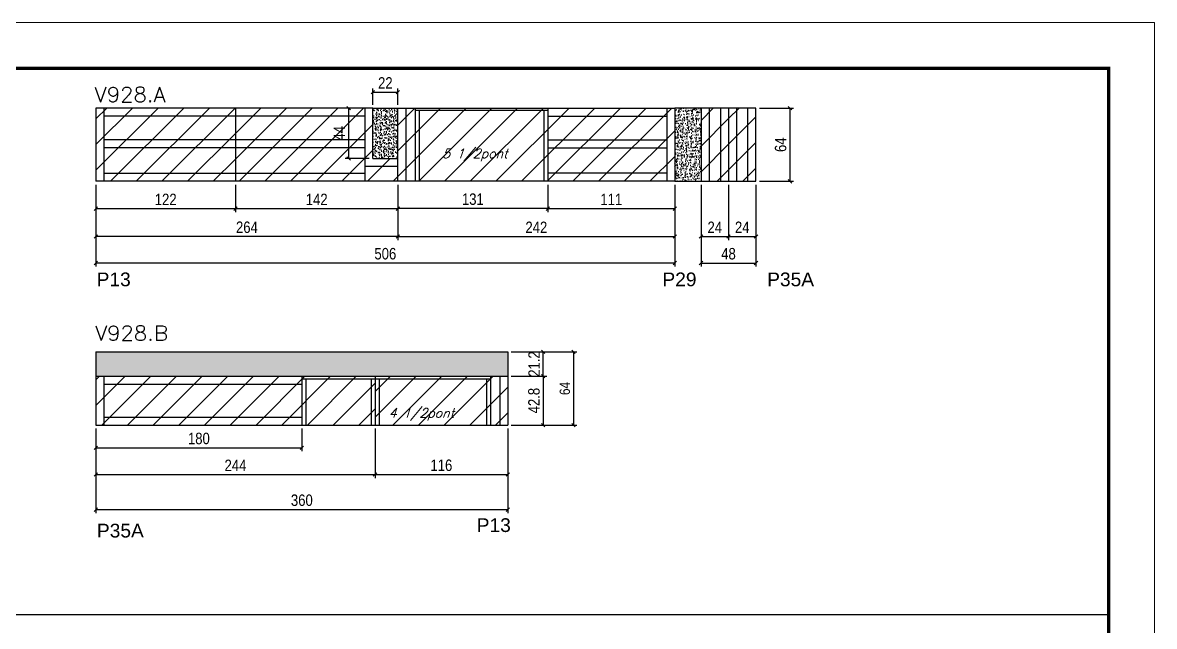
# Model space of a CAD drawing. Extents: x -20960 to -5926, y -2106 to 21915.
# Drawn here: x -6956 to -5967, y 12199 to 12727 of the extents above; entities that cross this region are included whole.
import ezdxf

# ---------------------------------------------------------------- set-up
doc = ezdxf.new("R2010")
doc.units = 0
doc.linetypes.add('DASHED', pattern=[0.75, 0.5, -0.25])
for name, color, linetype in [('5', 5, 'Continuous'), ('COTA', 241, 'Continuous'), ('Painéis', 200, 'Continuous'), ('Reaproveitamento', 251, 'Continuous'), ('SARR_2.2x7', 40, 'Continuous'), ('SARR_3.5x7', 81, 'Continuous'), ('texto', 7, 'Continuous')]:
    doc.layers.add(name, color=color, linetype=linetype)
for name, color, linetype, lineweight in [('Folhas', 255, 'Continuous', 9), ('SARRAFO DE PRESSAO', 251, 'DASHED', 9), ('Texto Seção', 7, 'Continuous', 15)]:
    doc.layers.add(name, color=color, linetype=linetype, lineweight=lineweight)
doc.styles.add('COTA TECNICA', font='techl___.ttf', dxfattribs={"height": 10})
doc.styles.add('COTA TECNICA-50', font='techl___.ttf', dxfattribs={"height": 9})
doc.styles.add('REGUA-120', font='ROMANS.shx', dxfattribs={"height": 15})
doc.styles.add('Romans', font='romans.shx')
doc.styles.get("Standard").update_dxf_attribs({"font": 'arial.ttf'})
doc.dimstyles.new('COTA PAINEL-50', dxfattribs={"dimtxt": 9, "dimasz": 3, "dimexe": 3, "dimexo": 3, "dimgap": 3, "dimtad": 1, "dimdec": 1, "dimzin": 12, "dimdsep": 46, "dimtxsty": 'COTA TECNICA-50', "dimblk1": 'OBLIQUE', "dimblk2": 'OBLIQUE', "dimsah": 1, "dimcen": 0.9, "dimclrd": 4, "dimclre": 4, "dimclrt": 240, "dimadec": 1, "dimazin": 3, "dimtfac": 1, "dimtdec": 1, "dimtmove": 0, "dimatfit": 3, "dimfxl": 1, "dimtolj": 1, "dimtzin": 12, "dimarcsym": 0})
doc.dimstyles.new('PAINEL', dxfattribs={"dimtxt": 10, "dimasz": 3, "dimexe": 3, "dimexo": 3, "dimgap": 3, "dimtad": 1, "dimdec": 1, "dimzin": 12, "dimdsep": 46, "dimtxsty": 'COTA TECNICA', "dimblk1": 'OBLIQUE', "dimblk2": 'OBLIQUE', "dimsah": 1, "dimcen": 0.9, "dimclrd": 4, "dimclre": 4, "dimclrt": 240, "dimadec": 1, "dimazin": 3, "dimtfac": 1, "dimtdec": 1, "dimtmove": 0, "dimatfit": 3, "dimfxl": 1, "dimtolj": 1, "dimtzin": 12, "dimarcsym": 0})
pattern_1 = [(50, (-140357.9357, -18458.3275), (5.46554007, -0.47817257), [0.5715, -6.2865]), (355, (-140357.9357, -18458.3275), (-1.05730264, 5.73170536), [0.4572, -5.02921753]), (100.4514447, (-140357.48, -18458.3673), (4.40823741, 5.25353256), [0.48570026, -5.34270734]), (46.1842, (-140357.936, -18456.8035), (8.13237123, -1.26126984), [0.85725, -9.42975]), (96.6355576, (-140357.258, -18456.9086), (7.122124, 7.42278374), [0.7285507, -8.01406824]), (351.184151, (-140357.936, -18456.8035), (7.122124, 7.42278374), [0.685799, -7.54379196]), (21, (-140357.1737, -18457.1845), (4.54843174, -3.06795595), [0.5715, -6.2865]), (326, (-140357.1737, -18457.1845), (1.85406085, 5.52563898), [0.4572, -5.0292]), (71.451445, (-140356.7947, -18457.44), (6.40249258, 2.45768307), [0.48570026, -5.34269813]), (37.5, (-140357.9357, -18458.3275), (0.092658098, 2.536651166), [0, -4.96824, 0, -5.1054, 0, -5.04825]), (7.5, (-140357.9357, -18458.3275), (2.004589875, 3.005417245), [0, -2.91084, 0, -4.85394, 0, -1.92405]), (327.5, (-140359.635, -18458.3275), (4.067717855, -0.17186232), [0, -1.905, 0, -5.9436, 0, -7.8867]), (317.5, (-140360.397, -18458.3275), (4.44387544, 0.76279473), [0, -2.4765, 0, -3.94716, 0, -5.6007])]
pattern_2 = [(45, (1585, -6.191), (-11.22532, 11.22532), [])]
pattern_3 = [(45, (2346.305, 539.15), (-11.22532, 11.22532), [])]

# ---------------------------------------------------------------- blocks, each defined once
blk = doc.blocks.new('9999999999')
at = {"layer": 'Folhas'}
blk.add_lwpolyline([(98138.98, 34190.21), (99623.98, 34190.21), (99623.98, 35240.21), (98138.98, 35240.21)], close=True, dxfattribs=at)
at = {"layer": 'Folhas', "color": 30, "const_width": 3}
blk.add_lwpolyline([(98213.98, 34230.21), (99583.98, 34230.21), (99583.98, 35200.21), (98213.98, 35200.21)], close=True, dxfattribs=at)
blk = doc.blocks.new('_Oblique')
at = {"color": 0, "linetype": 'ByBlock', "lineweight": -2}
blk.add_line((-0.5, -0.5), (0.5, 0.5), dxfattribs=at)
blk = doc.blocks.new('*D1321')
at = {"layer": 'COTA', "color": 4, "linetype": 'ByBlock', "lineweight": -2, "transparency": 16777216}
for p, q in [((-6892.3, 12585.03), (-6892.3, 12536.72)), ((-6628.3, 12585.03), (-6628.3, 12536.72)), ((-6628.3, 12539.72), (-6892.3, 12539.72))]:
    blk.add_line(p, q, dxfattribs=at)
at = {"layer": 'Defpoints', "color": 0, "linetype": 'ByBlock', "transparency": 16777216}
for p in [(-6892.3, 12588.03), (-6628.3, 12588.03), (-6892.3, 12539.72)]:
    blk.add_point(p, dxfattribs=at)
at = {"layer": 'COTA', "color": 4, "linetype": 'ByBlock', "lineweight": -2, "transparency": 16777216, "xscale": 3, "yscale": 3, "zscale": 3, "rotation": 180}
blk.add_blockref('_Oblique', (-6892.3, 12539.72), dxfattribs=at)
at = {"layer": 'COTA', "color": 4, "linetype": 'ByBlock', "lineweight": -2, "transparency": 16777216, "xscale": 3, "yscale": 3, "zscale": 3}
blk.add_blockref('_Oblique', (-6628.3, 12539.72), dxfattribs=at)
at = {"layer": 'COTA', "color": 240, "linetype": 'ByBlock', "transparency": 16777216, "insert": (-6760.3, 12547.82), "char_height": 10, "attachment_point": 5, "style": 'COTA TECNICA'}
blk.add_mtext('\\A1;264', dxfattribs=at)
blk = doc.blocks.new('*D1322')
at = {"layer": 'COTA', "color": 4, "linetype": 'ByBlock', "lineweight": -2, "transparency": 16777216}
for p, q in [((-6628.3, 12585.03), (-6628.3, 12536.72)), ((-6386.3, 12585.03), (-6386.3, 12536.72)), ((-6628.3, 12539.72), (-6386.3, 12539.72))]:
    blk.add_line(p, q, dxfattribs=at)
at = {"layer": 'Defpoints', "color": 0, "linetype": 'ByBlock', "transparency": 16777216}
for p in [(-6628.3, 12588.03), (-6386.3, 12588.03), (-6386.3, 12539.72)]:
    blk.add_point(p, dxfattribs=at)
at = {"layer": 'COTA', "color": 4, "linetype": 'ByBlock', "lineweight": -2, "transparency": 16777216, "xscale": 3, "yscale": 3, "zscale": 3, "rotation": 180}
blk.add_blockref('_Oblique', (-6628.3, 12539.72), dxfattribs=at)
at = {"layer": 'COTA', "color": 4, "linetype": 'ByBlock', "lineweight": -2, "transparency": 16777216, "xscale": 3, "yscale": 3, "zscale": 3}
blk.add_blockref('_Oblique', (-6386.3, 12539.72), dxfattribs=at)
at = {"layer": 'COTA', "color": 240, "linetype": 'ByBlock', "transparency": 16777216, "insert": (-6507.3, 12547.79), "char_height": 10, "attachment_point": 5, "style": 'COTA TECNICA'}
blk.add_mtext('\\A1;242', dxfattribs=at)
blk = doc.blocks.new('*D1323')
at = {"layer": 'COTA', "color": 4, "linetype": 'ByBlock', "lineweight": -2, "transparency": 16777216}
for p, q in [((-6892.3, 12585.03), (-6892.3, 12561.15)), ((-6770.3, 12585.03), (-6770.3, 12561.15)), ((-6892.3, 12564.15), (-6770.3, 12564.15))]:
    blk.add_line(p, q, dxfattribs=at)
at = {"layer": 'Defpoints', "color": 0, "linetype": 'ByBlock', "transparency": 16777216}
for p in [(-6892.3, 12588.03), (-6770.3, 12588.03), (-6770.3, 12564.15)]:
    blk.add_point(p, dxfattribs=at)
at = {"layer": 'COTA', "color": 4, "linetype": 'ByBlock', "lineweight": -2, "transparency": 16777216, "xscale": 3, "yscale": 3, "zscale": 3, "rotation": 180}
blk.add_blockref('_Oblique', (-6892.3, 12564.15), dxfattribs=at)
at = {"layer": 'COTA', "color": 4, "linetype": 'ByBlock', "lineweight": -2, "transparency": 16777216, "xscale": 3, "yscale": 3, "zscale": 3}
blk.add_blockref('_Oblique', (-6770.3, 12564.15), dxfattribs=at)
at = {"layer": 'COTA', "color": 240, "linetype": 'ByBlock', "transparency": 16777216, "insert": (-6831.3, 12572.21), "char_height": 10, "attachment_point": 5, "style": 'COTA TECNICA'}
blk.add_mtext('\\A1;122', dxfattribs=at)
blk = doc.blocks.new('*D1324')
at = {"layer": 'COTA', "color": 4, "linetype": 'ByBlock', "lineweight": -2, "transparency": 16777216}
for p, q in [((-6770.3, 12585.03), (-6770.3, 12561.15)), ((-6628.3, 12585.03), (-6628.3, 12561.15)), ((-6770.3, 12564.15), (-6628.3, 12564.15))]:
    blk.add_line(p, q, dxfattribs=at)
at = {"layer": 'Defpoints', "color": 0, "linetype": 'ByBlock', "transparency": 16777216}
for p in [(-6770.3, 12588.03), (-6628.3, 12588.03), (-6628.3, 12564.15)]:
    blk.add_point(p, dxfattribs=at)
at = {"layer": 'COTA', "color": 4, "linetype": 'ByBlock', "lineweight": -2, "transparency": 16777216, "xscale": 3, "yscale": 3, "zscale": 3, "rotation": 180}
blk.add_blockref('_Oblique', (-6770.3, 12564.15), dxfattribs=at)
at = {"layer": 'COTA', "color": 4, "linetype": 'ByBlock', "lineweight": -2, "transparency": 16777216, "xscale": 3, "yscale": 3, "zscale": 3}
blk.add_blockref('_Oblique', (-6628.3, 12564.15), dxfattribs=at)
at = {"layer": 'COTA', "color": 240, "linetype": 'ByBlock', "transparency": 16777216, "insert": (-6699.3, 12572.23), "char_height": 10, "attachment_point": 5, "style": 'COTA TECNICA'}
blk.add_mtext('\\A1;142', dxfattribs=at)
blk = doc.blocks.new('*D1325')
at = {"layer": 'COTA', "color": 4, "linetype": 'ByBlock', "lineweight": -2, "transparency": 16777216}
for p, q in [((-6497.3, 12585.03), (-6497.3, 12561.15)), ((-6386.3, 12585.03), (-6386.3, 12561.15)), ((-6497.3, 12564.15), (-6386.3, 12564.15))]:
    blk.add_line(p, q, dxfattribs=at)
at = {"layer": 'Defpoints', "color": 0, "linetype": 'ByBlock', "transparency": 16777216}
for p in [(-6497.3, 12588.03), (-6386.3, 12588.03), (-6386.3, 12564.15)]:
    blk.add_point(p, dxfattribs=at)
at = {"layer": 'COTA', "color": 4, "linetype": 'ByBlock', "lineweight": -2, "transparency": 16777216, "xscale": 3, "yscale": 3, "zscale": 3, "rotation": 180}
blk.add_blockref('_Oblique', (-6497.3, 12564.15), dxfattribs=at)
at = {"layer": 'COTA', "color": 4, "linetype": 'ByBlock', "lineweight": -2, "transparency": 16777216, "xscale": 3, "yscale": 3, "zscale": 3}
blk.add_blockref('_Oblique', (-6386.3, 12564.15), dxfattribs=at)
at = {"layer": 'COTA', "color": 240, "linetype": 'ByBlock', "transparency": 16777216, "insert": (-6441.8, 12572.21), "char_height": 10, "attachment_point": 5, "style": 'COTA TECNICA'}
blk.add_mtext('\\A1;111', dxfattribs=at)
blk = doc.blocks.new('*D1326')
at = {"layer": 'COTA', "color": 4, "linetype": 'ByBlock', "lineweight": -2, "transparency": 16777216}
for p, q in [((-6628.3, 12585.03), (-6628.3, 12561.15)), ((-6497.3, 12585.03), (-6497.3, 12561.15)), ((-6497.3, 12564.15), (-6628.3, 12564.15))]:
    blk.add_line(p, q, dxfattribs=at)
at = {"layer": 'Defpoints', "color": 0, "linetype": 'ByBlock', "transparency": 16777216}
for p in [(-6628.3, 12588.03), (-6497.3, 12588.03), (-6628.3, 12564.15)]:
    blk.add_point(p, dxfattribs=at)
at = {"layer": 'COTA', "color": 4, "linetype": 'ByBlock', "lineweight": -2, "transparency": 16777216, "xscale": 3, "yscale": 3, "zscale": 3, "rotation": 180}
blk.add_blockref('_Oblique', (-6628.3, 12564.15), dxfattribs=at)
at = {"layer": 'COTA', "color": 4, "linetype": 'ByBlock', "lineweight": -2, "transparency": 16777216, "xscale": 3, "yscale": 3, "zscale": 3}
blk.add_blockref('_Oblique', (-6497.3, 12564.15), dxfattribs=at)
at = {"layer": 'COTA', "color": 240, "linetype": 'ByBlock', "transparency": 16777216, "insert": (-6562.8, 12572.37), "char_height": 10, "attachment_point": 5, "style": 'COTA TECNICA'}
blk.add_mtext('\\A1;131', dxfattribs=at)
blk = doc.blocks.new('*D1327')
at = {"layer": 'COTA', "color": 4, "linetype": 'ByBlock', "lineweight": -2, "transparency": 16777216}
for p, q in [((-6650.3, 12655.03), (-6650.3, 12669.07)), ((-6650.3, 12666.07), (-6628.3, 12666.07)), ((-6628.3, 12655.03), (-6628.3, 12669.07))]:
    blk.add_line(p, q, dxfattribs=at)
at = {"layer": 'Defpoints', "color": 0, "linetype": 'ByBlock', "transparency": 16777216}
for p in [(-6628.3, 12666.07), (-6650.3, 12652.03), (-6628.3, 12652.03)]:
    blk.add_point(p, dxfattribs=at)
at = {"layer": 'COTA', "color": 4, "linetype": 'ByBlock', "lineweight": -2, "transparency": 16777216, "xscale": 3, "yscale": 3, "zscale": 3, "rotation": 180}
blk.add_blockref('_Oblique', (-6650.3, 12666.07), dxfattribs=at)
at = {"layer": 'COTA', "color": 4, "linetype": 'ByBlock', "lineweight": -2, "transparency": 16777216, "xscale": 3, "yscale": 3, "zscale": 3}
blk.add_blockref('_Oblique', (-6628.3, 12666.07), dxfattribs=at)
at = {"layer": 'COTA', "color": 240, "linetype": 'ByBlock', "transparency": 16777216, "insert": (-6639.3, 12674.07), "char_height": 10, "attachment_point": 5, "style": 'COTA TECNICA'}
blk.add_mtext('\\A1;22', dxfattribs=at)
blk = doc.blocks.new('*D1328')
at = {"layer": 'COTA', "color": 4, "linetype": 'ByBlock', "lineweight": -2, "transparency": 16777216}
for p, q in [((-6653.3, 12652.03), (-6674.34, 12652.03)), ((-6671.34, 12608.03), (-6671.34, 12652.03)), ((-6653.3, 12608.03), (-6674.34, 12608.03))]:
    blk.add_line(p, q, dxfattribs=at)
at = {"layer": 'Defpoints', "color": 0, "linetype": 'ByBlock', "transparency": 16777216}
for p in [(-6671.34, 12652.03), (-6650.3, 12652.03), (-6650.3, 12608.03)]:
    blk.add_point(p, dxfattribs=at)
at = {"layer": 'COTA', "color": 4, "linetype": 'ByBlock', "lineweight": -2, "transparency": 16777216, "xscale": 3, "yscale": 3, "zscale": 3}
for p, rotation in [((-6671.34, 12652.03), 90), ((-6671.34, 12608.03), 270)]:
    blk.add_blockref('_Oblique', p, dxfattribs=dict(at, rotation=rotation))
at = {"layer": 'COTA', "color": 240, "linetype": 'ByBlock', "transparency": 16777216, "insert": (-6679.42, 12630.03), "char_height": 10, "attachment_point": 5, "rotation": 90, "style": 'COTA TECNICA'}
blk.add_mtext('\\A1;44', dxfattribs=at)
blk = doc.blocks.new('*D1299')
at = {"layer": 'COTA', "color": 4, "lineweight": -2, "ltscale": 25, "transparency": 16777216}
for p, q in [((-6892.3, 12585.03), (-6892.3, 12513.58)), ((-6386.3, 12585.03), (-6386.3, 12513.58)), ((-6386.3, 12516.58), (-6892.3, 12516.58))]:
    blk.add_line(p, q, dxfattribs=at)
at = {"layer": 'Defpoints', "color": 0, "ltscale": 25, "transparency": 16777216}
for p in [(-6892.3, 12588.03), (-6386.3, 12588.03), (-6892.3, 12516.58)]:
    blk.add_point(p, dxfattribs=at)
at = {"layer": 'COTA', "color": 4, "lineweight": -2, "ltscale": 25, "transparency": 16777216, "xscale": 3, "yscale": 3, "zscale": 3, "rotation": 180}
blk.add_blockref('_Oblique', (-6892.3, 12516.58), dxfattribs=at)
at = {"layer": 'COTA', "color": 4, "lineweight": -2, "ltscale": 25, "transparency": 16777216, "xscale": 3, "yscale": 3, "zscale": 3}
blk.add_blockref('_Oblique', (-6386.3, 12516.58), dxfattribs=at)
at = {"layer": 'COTA', "color": 240, "ltscale": 25, "transparency": 16777216, "insert": (-6639.3, 12524.69), "char_height": 10, "attachment_point": 5, "style": 'COTA TECNICA'}
blk.add_mtext('\\A1;506', dxfattribs=at)
blk = doc.blocks.new('*D1335')
at = {"layer": 'COTA', "color": 4, "linetype": 'ByBlock', "lineweight": -2, "transparency": 16777216}
for p, q in [((-6363.3, 12585.03), (-6363.3, 12513.58)), ((-6315.3, 12585.03), (-6315.3, 12513.58)), ((-6363.3, 12516.58), (-6315.3, 12516.58))]:
    blk.add_line(p, q, dxfattribs=at)
at = {"layer": 'Defpoints', "color": 0, "linetype": 'ByBlock', "transparency": 16777216}
for p in [(-6363.3, 12588.03), (-6315.3, 12588.03), (-6315.3, 12516.58)]:
    blk.add_point(p, dxfattribs=at)
at = {"layer": 'COTA', "color": 4, "linetype": 'ByBlock', "lineweight": -2, "transparency": 16777216, "xscale": 3, "yscale": 3, "zscale": 3, "rotation": 180}
blk.add_blockref('_Oblique', (-6363.3, 12516.58), dxfattribs=at)
at = {"layer": 'COTA', "color": 4, "linetype": 'ByBlock', "lineweight": -2, "transparency": 16777216, "xscale": 3, "yscale": 3, "zscale": 3}
blk.add_blockref('_Oblique', (-6315.3, 12516.58), dxfattribs=at)
at = {"layer": 'COTA', "color": 240, "linetype": 'ByBlock', "transparency": 16777216, "insert": (-6339.3, 12524.67), "char_height": 10, "attachment_point": 5, "style": 'COTA TECNICA'}
blk.add_mtext('\\A1;48', dxfattribs=at)
blk = doc.blocks.new('*D1566')
at = {"layer": 'COTA', "color": 4, "lineweight": -2, "ltscale": 25, "transparency": 16777216}
for p, q in [((-6312.3, 12652.03), (-6282.57, 12652.03)), ((-6285.57, 12652.03), (-6285.57, 12588.03)), ((-6312.3, 12588.03), (-6282.57, 12588.03))]:
    blk.add_line(p, q, dxfattribs=at)
at = {"layer": 'Defpoints', "color": 0, "ltscale": 25, "transparency": 16777216}
for p in [(-6315.3, 12652.03), (-6315.3, 12588.03), (-6285.57, 12588.03)]:
    blk.add_point(p, dxfattribs=at)
at = {"layer": 'COTA', "color": 4, "lineweight": -2, "ltscale": 25, "transparency": 16777216, "xscale": 3, "yscale": 3, "zscale": 3}
for p, rotation in [((-6285.57, 12652.03), 90), ((-6285.57, 12588.03), 270)]:
    blk.add_blockref('_Oblique', p, dxfattribs=dict(at, rotation=rotation))
at = {"layer": 'COTA', "color": 240, "ltscale": 25, "transparency": 16777216, "insert": (-6293.68, 12620.03), "char_height": 10, "attachment_point": 5, "rotation": 90, "style": 'COTA TECNICA'}
blk.add_mtext('\\A1;64', dxfattribs=at)
blk = doc.blocks.new('*D1567')
at = {"layer": 'COTA', "color": 4, "lineweight": -2, "ltscale": 25, "transparency": 16777216}
for p, q in [((-6363.3, 12585.03), (-6363.3, 12536.72)), ((-6339.3, 12585.03), (-6339.3, 12536.72)), ((-6363.3, 12539.72), (-6339.3, 12539.72))]:
    blk.add_line(p, q, dxfattribs=at)
at = {"layer": 'Defpoints', "color": 0, "ltscale": 25, "transparency": 16777216}
for p in [(-6363.3, 12588.03), (-6339.3, 12588.03), (-6339.3, 12539.72)]:
    blk.add_point(p, dxfattribs=at)
at = {"layer": 'COTA', "color": 4, "lineweight": -2, "ltscale": 25, "transparency": 16777216, "xscale": 3, "yscale": 3, "zscale": 3, "rotation": 180}
blk.add_blockref('_Oblique', (-6363.3, 12539.72), dxfattribs=at)
at = {"layer": 'COTA', "color": 4, "lineweight": -2, "ltscale": 25, "transparency": 16777216, "xscale": 3, "yscale": 3, "zscale": 3}
blk.add_blockref('_Oblique', (-6339.3, 12539.72), dxfattribs=at)
at = {"layer": 'COTA', "color": 240, "ltscale": 25, "transparency": 16777216, "insert": (-6351.3, 12547.79), "char_height": 10, "attachment_point": 5, "style": 'COTA TECNICA'}
blk.add_mtext('\\A1;24', dxfattribs=at)
blk = doc.blocks.new('*D1568')
at = {"layer": 'COTA', "color": 4, "lineweight": -2, "ltscale": 25, "transparency": 16777216}
for p, q in [((-6339.3, 12585.03), (-6339.3, 12536.72)), ((-6315.3, 12585.03), (-6315.3, 12536.72)), ((-6339.3, 12539.72), (-6315.3, 12539.72))]:
    blk.add_line(p, q, dxfattribs=at)
at = {"layer": 'Defpoints', "color": 0, "ltscale": 25, "transparency": 16777216}
for p in [(-6339.3, 12588.03), (-6315.3, 12588.03), (-6315.3, 12539.72)]:
    blk.add_point(p, dxfattribs=at)
at = {"layer": 'COTA', "color": 4, "lineweight": -2, "ltscale": 25, "transparency": 16777216, "xscale": 3, "yscale": 3, "zscale": 3, "rotation": 180}
blk.add_blockref('_Oblique', (-6339.3, 12539.72), dxfattribs=at)
at = {"layer": 'COTA', "color": 4, "lineweight": -2, "ltscale": 25, "transparency": 16777216, "xscale": 3, "yscale": 3, "zscale": 3}
blk.add_blockref('_Oblique', (-6315.3, 12539.72), dxfattribs=at)
at = {"layer": 'COTA', "color": 240, "ltscale": 25, "transparency": 16777216, "insert": (-6327.3, 12547.79), "char_height": 10, "attachment_point": 5, "style": 'COTA TECNICA'}
blk.add_mtext('\\A1;24', dxfattribs=at)
blk = doc.blocks.new('*D1569')
at = {"layer": 'COTA', "color": 4, "lineweight": -2, "transparency": 16777216}
for p, q in [((-6892.3, 12371.88), (-6892.3, 12297.93)), ((-6532.3, 12371.88), (-6532.3, 12297.93)), ((-6532.3, 12300.93), (-6892.3, 12300.93))]:
    blk.add_line(p, q, dxfattribs=at)
at = {"layer": 'Defpoints', "color": 0, "transparency": 16777216}
for p in [(-6892.3, 12374.88), (-6532.3, 12374.88), (-6892.3, 12300.93)]:
    blk.add_point(p, dxfattribs=at)
at = {"layer": 'COTA', "color": 4, "lineweight": -2, "transparency": 16777216, "xscale": 3, "yscale": 3, "zscale": 3, "rotation": 180}
blk.add_blockref('_Oblique', (-6892.3, 12300.93), dxfattribs=at)
at = {"layer": 'COTA', "color": 4, "lineweight": -2, "transparency": 16777216, "xscale": 3, "yscale": 3, "zscale": 3}
blk.add_blockref('_Oblique', (-6532.3, 12300.93), dxfattribs=at)
at = {"layer": 'COTA', "color": 240, "transparency": 16777216, "insert": (-6712.3, 12309.15), "char_height": 10, "attachment_point": 5, "style": 'COTA TECNICA'}
blk.add_mtext('\\A1;360', dxfattribs=at)
blk = doc.blocks.new('*D1570')
at = {"layer": 'COTA', "color": 4, "lineweight": -2, "transparency": 16777216}
for p, q in [((-6892.3, 12371.88), (-6892.3, 12328.59)), ((-6648.3, 12371.88), (-6648.3, 12328.59)), ((-6892.3, 12331.59), (-6648.3, 12331.59))]:
    blk.add_line(p, q, dxfattribs=at)
at = {"layer": 'Defpoints', "color": 0, "transparency": 16777216}
for p in [(-6892.3, 12374.88), (-6648.3, 12374.88), (-6648.3, 12331.59)]:
    blk.add_point(p, dxfattribs=at)
at = {"layer": 'COTA', "color": 4, "lineweight": -2, "transparency": 16777216, "xscale": 3, "yscale": 3, "zscale": 3, "rotation": 180}
blk.add_blockref('_Oblique', (-6892.3, 12331.59), dxfattribs=at)
at = {"layer": 'COTA', "color": 4, "lineweight": -2, "transparency": 16777216, "xscale": 3, "yscale": 3, "zscale": 3}
blk.add_blockref('_Oblique', (-6648.3, 12331.59), dxfattribs=at)
at = {"layer": 'COTA', "color": 240, "transparency": 16777216, "insert": (-6770.3, 12339.67), "char_height": 10, "attachment_point": 5, "style": 'COTA TECNICA'}
blk.add_mtext('\\A1;244', dxfattribs=at)
blk = doc.blocks.new('*D1571')
at = {"layer": 'COTA', "color": 4, "lineweight": -2, "transparency": 16777216}
for p, q in [((-6648.3, 12371.88), (-6648.3, 12328.59)), ((-6532.3, 12371.88), (-6532.3, 12328.59)), ((-6648.3, 12331.59), (-6532.3, 12331.59))]:
    blk.add_line(p, q, dxfattribs=at)
at = {"layer": 'Defpoints', "color": 0, "transparency": 16777216}
for p in [(-6648.3, 12374.88), (-6532.3, 12374.88), (-6532.3, 12331.59)]:
    blk.add_point(p, dxfattribs=at)
at = {"layer": 'COTA', "color": 4, "lineweight": -2, "transparency": 16777216, "xscale": 3, "yscale": 3, "zscale": 3, "rotation": 180}
blk.add_blockref('_Oblique', (-6648.3, 12331.59), dxfattribs=at)
at = {"layer": 'COTA', "color": 4, "lineweight": -2, "transparency": 16777216, "xscale": 3, "yscale": 3, "zscale": 3}
blk.add_blockref('_Oblique', (-6532.3, 12331.59), dxfattribs=at)
at = {"layer": 'COTA', "color": 240, "transparency": 16777216, "insert": (-6590.3, 12339.7), "char_height": 10, "attachment_point": 5, "style": 'COTA TECNICA'}
blk.add_mtext('\\A1;116', dxfattribs=at)
blk = doc.blocks.new('*D1572')
at = {"layer": 'COTA', "color": 4, "lineweight": -2, "transparency": 16777216}
for p, q in [((-6529.3, 12417.68), (-6498.22, 12417.68)), ((-6501.22, 12417.68), (-6501.22, 12374.88)), ((-6529.3, 12374.88), (-6498.22, 12374.88))]:
    blk.add_line(p, q, dxfattribs=at)
at = {"layer": 'Defpoints', "color": 0, "transparency": 16777216}
for p in [(-6532.3, 12417.68), (-6532.3, 12374.88), (-6501.22, 12374.88)]:
    blk.add_point(p, dxfattribs=at)
at = {"layer": 'COTA', "color": 4, "lineweight": -2, "transparency": 16777216, "xscale": 3, "yscale": 3, "zscale": 3}
for p, rotation in [((-6501.22, 12417.68), 90), ((-6501.22, 12374.88), 270)]:
    blk.add_blockref('_Oblique', p, dxfattribs=dict(at, rotation=rotation))
at = {"layer": 'COTA', "color": 240, "transparency": 16777216, "insert": (-6509.32, 12396.28), "char_height": 10, "attachment_point": 5, "rotation": 90, "style": 'COTA TECNICA'}
blk.add_mtext('\\A1;42.8', dxfattribs=at)
blk = doc.blocks.new('*D1573')
at = {"layer": 'COTA', "color": 4, "lineweight": -2, "transparency": 16777216}
for p, q in [((-6529.3, 12438.88), (-6498.22, 12438.88)), ((-6501.22, 12417.68), (-6501.22, 12438.88)), ((-6529.3, 12417.68), (-6498.22, 12417.68))]:
    blk.add_line(p, q, dxfattribs=at)
at = {"layer": 'Defpoints', "color": 0, "transparency": 16777216}
for p in [(-6532.3, 12438.88), (-6501.22, 12438.88), (-6532.3, 12417.68)]:
    blk.add_point(p, dxfattribs=at)
at = {"layer": 'COTA', "color": 4, "lineweight": -2, "transparency": 16777216, "xscale": 3, "yscale": 3, "zscale": 3}
for p, rotation in [((-6501.22, 12438.88), 90), ((-6501.22, 12417.68), 270)]:
    blk.add_blockref('_Oblique', p, dxfattribs=dict(at, rotation=rotation))
at = {"layer": 'COTA', "color": 240, "transparency": 16777216, "insert": (-6509.28, 12428.28), "char_height": 10, "attachment_point": 5, "rotation": 90, "style": 'COTA TECNICA'}
blk.add_mtext('\\A1;21.2', dxfattribs=at)
blk = doc.blocks.new('*D1574')
at = {"layer": 'COTA', "color": 4, "lineweight": -2, "transparency": 16777216}
for p, q in [((-6892.3, 12371.88), (-6892.3, 12351.99)), ((-6712.3, 12371.88), (-6712.3, 12351.99)), ((-6892.3, 12354.99), (-6712.3, 12354.99))]:
    blk.add_line(p, q, dxfattribs=at)
at = {"layer": 'Defpoints', "color": 0, "transparency": 16777216}
for p in [(-6892.3, 12374.88), (-6712.3, 12374.88), (-6712.3, 12354.99)]:
    blk.add_point(p, dxfattribs=at)
at = {"layer": 'COTA', "color": 4, "lineweight": -2, "transparency": 16777216, "xscale": 3, "yscale": 3, "zscale": 3, "rotation": 180}
blk.add_blockref('_Oblique', (-6892.3, 12354.99), dxfattribs=at)
at = {"layer": 'COTA', "color": 4, "lineweight": -2, "transparency": 16777216, "xscale": 3, "yscale": 3, "zscale": 3}
blk.add_blockref('_Oblique', (-6712.3, 12354.99), dxfattribs=at)
at = {"layer": 'COTA', "color": 240, "transparency": 16777216, "insert": (-6802.3, 12363.12), "char_height": 10, "attachment_point": 5, "style": 'COTA TECNICA'}
blk.add_mtext('\\A1;180', dxfattribs=at)
blk = doc.blocks.new('*D1491')
at = {"layer": 'COTA', "color": 4, "lineweight": -2, "transparency": 16777216}
for p, q in [((-6529.3, 12438.88), (-6471.77, 12438.88)), ((-6474.77, 12438.88), (-6474.77, 12374.88)), ((-6529.3, 12374.88), (-6471.77, 12374.88))]:
    blk.add_line(p, q, dxfattribs=at)
at = {"layer": 'Defpoints', "color": 0, "transparency": 16777216}
for p in [(-6532.3, 12438.88), (-6532.3, 12374.88), (-6474.77, 12374.88)]:
    blk.add_point(p, dxfattribs=at)
at = {"layer": 'COTA', "color": 4, "lineweight": -2, "transparency": 16777216, "xscale": 3, "yscale": 3, "zscale": 3}
for p, rotation in [((-6474.77, 12438.88), 90), ((-6474.77, 12374.88), 270)]:
    blk.add_blockref('_Oblique', p, dxfattribs=dict(at, rotation=rotation))
at = {"layer": 'COTA', "color": 240, "transparency": 16777216, "insert": (-6482.36, 12406.88), "char_height": 9, "attachment_point": 5, "rotation": 90, "style": 'COTA TECNICA-50'}
blk.add_mtext('\\A1;64', dxfattribs=at)

msp = doc.modelspace()

# ---------------------------------------------------------------- hatches: boundary and pattern name
at = {"layer": 'COTA', "linetype": 'ByBlock'}
h = msp.add_hatch(dxfattribs=at)
h.set_pattern_fill('AR-CONC', color=256, scale=0.03)
h.set_pattern_definition(pattern_1)
h.paths.add_polyline_path([(-6650.3, 12608.03), (-6628.3, 12608.03), (-6628.3, 12652.03), (-6650.3, 12652.03)])
h = msp.add_hatch(dxfattribs=at)
h.set_pattern_fill('AR-CONC', color=256, scale=0.03)
h.set_pattern_definition(pattern_1)
h.paths.add_polyline_path([(-6386.3, 12588.03), (-6363.3, 12588.03), (-6363.3, 12652.03), (-6386.3, 12652.03)])
h = msp.add_hatch(dxfattribs=at)
h.set_pattern_fill('AR-CONC', color=256, scale=0.03)
h.set_pattern_definition([(50, (-144735.2804, -15808.3774), (5.46554007, -0.47817257), [0.5715, -6.2865]), (355, (-144735.2804, -15808.3774), (-1.05730264, 5.73170536), [0.4572, -5.02921753]), (100.4514447, (-144734.825, -15808.417), (4.40823741, 5.25353256), [0.48570026, -5.34270734]), (46.1842, (-144735.2804, -15806.8534), (8.13237123, -1.26126984), [0.85725, -9.42975]), (96.6355576, (-144734.603, -15806.9585), (7.122124, 7.42278374), [0.7285507, -8.01406824]), (351.184151, (-144735.28, -15806.853), (7.122124, 7.42278374), [0.685799, -7.54379196]), (21, (-144734.5184, -15807.2344), (4.54843174, -3.06795595), [0.5715, -6.2865]), (326, (-144734.5184, -15807.2344), (1.85406085, 5.52563898), [0.4572, -5.0292]), (71.451445, (-144734.1393, -15807.49), (6.40249258, 2.45768307), [0.48570026, -5.34269813]), (37.5, (-144735.2804, -15808.3774), (0.092658098, 2.536651166), [0, -4.96824, 0, -5.1054, 0, -5.04825]), (7.5, (-144735.2804, -15808.3774), (2.004589875, 3.005417245), [0, -2.91084, 0, -4.85394, 0, -1.92405]), (327.5, (-144736.9796, -15808.3774), (4.067717855, -0.17186232), [0, -1.905, 0, -5.9436, 0, -7.8867]), (317.5, (-144737.7416, -15808.3774), (4.44387544, 0.76279473), [0, -2.4765, 0, -3.94716, 0, -5.6007])])
h.paths.add_polyline_path([(-6532.3, 12417.68), (-6532.3, 12438.88), (-6892.3, 12438.88), (-6892.3, 12417.68)])
at = {"layer": 'Reaproveitamento', "transparency": 33554684}
h = msp.add_hatch(dxfattribs=at)
h.set_pattern_fill('ANSI31', color=256, scale=5)
h.set_pattern_definition(pattern_2)
h.paths.add_polyline_path([(-6770.3, 12652.03), (-6892.3, 12652.03), (-6892.3, 12588.03), (-6770.3, 12588.03)])
h = msp.add_hatch(dxfattribs=at)
h.set_pattern_fill('ANSI31', color=256, scale=5)
h.set_pattern_definition(pattern_2)
h.paths.add_polyline_path([(-6628.3, 12588.03), (-6628.3, 12608.03), (-6650.3, 12608.03), (-6650.3, 12652.03), (-6770.3, 12652.03), (-6770.3, 12588.03)])
h = msp.add_hatch(dxfattribs=at)
h.set_pattern_fill('ANSI31', color=256, scale=5)
h.set_pattern_definition(pattern_2)
h.paths.add_polyline_path([(-6386.3, 12588.03), (-6386.3, 12652.03), (-6628.3, 12652.03), (-6628.3, 12588.03)])
at = {"layer": 'Reaproveitamento', "ltscale": 25}
h = msp.add_hatch(dxfattribs=at)
h.set_pattern_fill('ANSI31', color=256, scale=5)
h.set_pattern_definition(pattern_3)
h.paths.add_polyline_path([(-6339.3, 12652.03), (-6363.3, 12652.03), (-6363.3, 12588.03), (-6339.3, 12588.03)])
h = msp.add_hatch(dxfattribs=at)
h.set_pattern_fill('ANSI31', color=256, scale=5)
h.set_pattern_definition(pattern_3)
h.paths.add_polyline_path([(-6315.3, 12652.03), (-6339.3, 12652.03), (-6339.3, 12588.03), (-6315.3, 12588.03)])
h = msp.add_hatch(dxfattribs=at)
h.set_pattern_fill('ANSI31', color=256, scale=5)
h.set_pattern_definition([(45, (-131708.582, -19411.187), (-11.2253202, 11.2253202), [])])
h.paths.add_polyline_path([(-6892.3, 12417.68), (-6892.3, 12374.88), (-6648.3, 12374.88), (-6648.3, 12417.68)])
h = msp.add_hatch(dxfattribs=at)
h.set_pattern_fill('ANSI31', color=256, scale=5)
h.set_pattern_definition([(45, (-147785.845, -13583.977), (-11.2253202, 11.2253202), [])])
h.paths.add_polyline_path([(-6532.3, 12417.68), (-6648.3, 12417.68), (-6648.3, 12374.88), (-6532.3, 12374.88)])

# ---------------------------------------------------------------- linework, layer by layer
at = {"layer": 'COTA', "linetype": 'ByBlock'}
for p, q in [((-6650.3, 12652.03), (-6628.3, 12652.03)), ((-6363.3, 12652.03), (-6386.3, 12652.03)), ((-6315.3, 12652.03), (-6315.3, 12652.03)), ((-6386.3, 12588.03), (-6363.3, 12588.03)), ((-6892.3, 12438.88), (-6532.3, 12438.88)), ((-6892.3, 12438.88), (-6892.3, 12417.68)), ((-6532.3, 12438.88), (-6532.3, 12417.68)), ((-7377, 12209.4), (-6007, 12209.4))]:
    msp.add_line(p, q, dxfattribs=at)
at = {"layer": 'Painéis', "linetype": 'ByBlock'}
for p, q in [((-6892.3, 12652.03), (-6892.3, 12588.03)), ((-6770.3, 12652.03), (-6892.3, 12652.03)), ((-6770.3, 12652.03), (-6770.3, 12588.03)), ((-6650.3, 12652.03), (-6770.3, 12652.03)), ((-6650.3, 12608.03), (-6650.3, 12652.03)), ((-6628.3, 12588.03), (-6628.3, 12652.03)), ((-6628.3, 12652.03), (-6386.3, 12652.03)), ((-6386.3, 12652.03), (-6386.3, 12588.03)), ((-6363.3, 12652.03), (-6363.3, 12588.03)), ((-6315.3, 12652.03), (-6363.3, 12652.03)), ((-6339.3, 12652.03), (-6339.3, 12588.03)), ((-6315.3, 12588.03), (-6315.3, 12652.03)), ((-6650.3, 12608.03), (-6628.3, 12608.03)), ((-6386.3, 12588.03), (-6892.3, 12588.03)), ((-6363.3, 12588.03), (-6315.3, 12588.03))]:
    msp.add_line(p, q, dxfattribs=at)
at = {"layer": 'Painéis'}
for p, q in [((-6892.3, 12417.68), (-6532.3, 12417.68)), ((-6892.3, 12417.68), (-6892.3, 12374.88)), ((-6648.3, 12417.68), (-6648.3, 12374.88)), ((-6532.3, 12417.68), (-6532.3, 12374.88)), ((-6892.3, 12374.88), (-6532.3, 12374.88))]:
    msp.add_line(p, q, dxfattribs=at)
at = {"layer": 'SARR_2.2x7', "linetype": 'Continuous'}
for p, q in [((-6885.3, 12652.03), (-6885.3, 12588.03)), ((-6657.3, 12645.03), (-6885.3, 12645.03)), ((-6657.3, 12652.03), (-6657.3, 12588.03)), ((-6621.3, 12652.03), (-6621.3, 12588.03)), ((-6497.3, 12649.83), (-6613.3, 12649.83)), ((-6497.3, 12645.03), (-6393.3, 12645.03)), ((-6393.3, 12652.03), (-6393.3, 12588.03)), ((-6356.3, 12652.03), (-6356.3, 12588.03)), ((-6346.3, 12652.03), (-6346.3, 12588.03)), ((-6332.3, 12652.03), (-6332.3, 12588.03)), ((-6322.3, 12588.03), (-6322.3, 12652.03)), ((-6885.3, 12624.65), (-6770.3, 12624.65)), ((-6770.3, 12624.65), (-6657.3, 12624.65)), ((-6885.3, 12617.65), (-6770.3, 12617.65)), ((-6770.3, 12617.65), (-6657.3, 12617.65)), ((-6393.3, 12624.09), (-6497.3, 12624.09)), ((-6393.3, 12617.09), (-6497.3, 12617.09)), ((-6885.3, 12595.03), (-6770.3, 12595.03)), ((-6770.3, 12595.03), (-6657.3, 12595.03)), ((-6628.3, 12601.03), (-6657.3, 12601.03)), ((-6393.3, 12595.03), (-6497.3, 12595.03)), ((-6885.3, 12417.68), (-6885.3, 12374.88)), ((-6539.3, 12417.68), (-6539.3, 12374.88)), ((-6885.3, 12410.68), (-6712.3, 12410.68)), ((-6712.3, 12415.48), (-6547.3, 12415.48)), ((-6885.3, 12381.88), (-6712.3, 12381.88))]:
    msp.add_line(p, q, dxfattribs=at)
at = {"layer": 'SARR_3.5x7'}
for p, q in [((-6613.3, 12652.03), (-6613.3, 12588.03)), ((-6609.8, 12649.83), (-6609.8, 12588.03)), ((-6500.8, 12649.83), (-6500.8, 12588.03)), ((-6497.3, 12652.03), (-6497.3, 12588.03)), ((-6712.3, 12417.68), (-6712.3, 12374.88)), ((-6547.3, 12417.68), (-6547.3, 12374.88)), ((-6708.8, 12415.48), (-6708.8, 12374.88)), ((-6651.8, 12415.48), (-6651.8, 12374.88)), ((-6644.8, 12415.48), (-6644.8, 12374.88)), ((-6550.8, 12415.48), (-6550.8, 12374.88))]:
    msp.add_line(p, q, dxfattribs=at)

# ---------------------------------------------------------------- block references
at = {"layer": 'SARRAFO DE PRESSAO', "color": 6, "linetype": 'ByBlock'}
msp.add_blockref('9999999999', (-105590.98, -22513.42), dxfattribs=at)

# ---------------------------------------------------------------- texts
at = {"layer": '5', "linetype": 'Continuous'}
for s, p in [('P13', (-6891.69, 12496.3)), ('P29', (-6397.08, 12496.3)), ('P35A', (-6305.49, 12496.3)), ('P35A', (-6891.44, 12276.61)), ('P13', (-6559.41, 12281.41))]:
    msp.add_text(s, height=12, rotation=359.99996, dxfattribs=at).set_placement(p)
at = {"layer": 'texto', "color": 2, "char_height": 8, "attachment_point": 5, "style": 'Romans'}
for s, insert in [('{\\Q19;\\C256;5 1/2pont}', (-6561, 12611.09)), ('{\\Q19;\\C256;4 1/2pont}', (-6607.7, 12384.22))]:
    msp.add_mtext(s, dxfattribs=dict(at, insert=insert))
at = {"layer": 'Texto Seção', "style": 'REGUA-120', "width": 1.05}
for s, p in [('V928.A', (-6893.45, 12657.39)), ('V928.B', (-6893.05, 12448.77))]:
    msp.add_text(s, height=13, dxfattribs=at).set_placement(p)

# ---------------------------------------------------------------- dimensions: what is measured, and where the dimension line sits
at = {"layer": 'COTA', "linetype": 'ByBlock'}
for base, p1, p2, picture, middle in [((-6628.3, 12666.07), (-6650.3, 12652.03), (-6628.3, 12652.03), '*D1327', (-6639.3, 12674.07)), ((-6892.3, 12539.72), (-6628.3, 12588.03), (-6892.3, 12588.03), '*D1321', (-6760.3, 12547.82)), ((-6770.3, 12564.15), (-6892.3, 12588.03), (-6770.3, 12588.03), '*D1323', (-6831.3, 12572.21)), ((-6386.3, 12539.72), (-6628.3, 12588.03), (-6386.3, 12588.03), '*D1322', (-6507.3, 12547.79)), ((-6386.3, 12564.15), (-6497.3, 12588.03), (-6386.3, 12588.03), '*D1325', (-6441.8, 12572.21)), ((-6315.3, 12516.58), (-6363.3, 12588.03), (-6315.3, 12588.03), '*D1335', (-6339.3, 12524.67))]:
    dim = msp.add_linear_dim(base=base, p1=p1, p2=p2, dimstyle='PAINEL', dxfattribs=at)
    dim.commit()
    dim.dimension.update_dxf_attribs({"geometry": picture, "text_midpoint": middle})
dim = msp.add_linear_dim(base=(-6671.34, 12652.03), p1=(-6650.3, 12608.03), p2=(-6650.3, 12652.03), angle=90, dimstyle='PAINEL', dxfattribs=at)
dim.commit()
dim.dimension.update_dxf_attribs({"geometry": '*D1328', "text_midpoint": (-6679.42, 12630.03)})
at = {"layer": 'COTA', "ltscale": 25}
dim = msp.add_linear_dim(base=(-6285.57, 12588.03), p1=(-6315.3, 12652.03), p2=(-6315.3, 12588.03), angle=90, dimstyle='PAINEL', dxfattribs=at)
dim.commit()
dim.dimension.update_dxf_attribs({"geometry": '*D1566', "text_midpoint": (-6293.68, 12620.03)})
for base, p1, p2, picture, middle in [((-6892.3, 12516.58), (-6386.3, 12588.03), (-6892.3, 12588.03), '*D1299', (-6639.3, 12524.69)), ((-6339.3, 12539.72), (-6363.3, 12588.03), (-6339.3, 12588.03), '*D1567', (-6351.3, 12547.79))]:
    dim = msp.add_linear_dim(base=base, p1=p1, p2=p2, dimstyle='PAINEL', dxfattribs=at)
    dim.commit()
    dim.dimension.update_dxf_attribs({"geometry": picture, "text_midpoint": middle})
at = {"layer": 'COTA', "linetype": 'ByBlock'}
for p1, picture, middle in [((-6770.3, 12588.03), '*D1324', (-6699.3, 12572.23)), ((-6497.3, 12588.03), '*D1326', (-6562.8, 12572.37))]:
    dim = msp.add_linear_dim(base=(-6628.3, 12564.15), p1=p1, p2=(-6628.3, 12588.03), dimstyle='PAINEL', override={"dimtmove": 1}, dxfattribs=at)
    dim.commit()
    dim.dimension.update_dxf_attribs({"geometry": picture, "text_midpoint": middle})
at = {"layer": 'COTA', "ltscale": 25}
dim = msp.add_linear_dim(base=(-6315.3, 12539.72), p1=(-6339.3, 12588.03), p2=(-6315.3, 12588.03), dimstyle='PAINEL', override={"dimtmove": 1}, dxfattribs=at)
dim.commit()
dim.dimension.update_dxf_attribs({"geometry": '*D1568', "text_midpoint": (-6327.3, 12547.79)})
at = {"layer": 'COTA'}
dim = msp.add_linear_dim(base=(-6501.22, 12438.88), p1=(-6532.3, 12417.68), p2=(-6532.3, 12438.88), angle=90, dimstyle='PAINEL', dxfattribs=at)
dim.commit()
dim.dimension.update_dxf_attribs({"geometry": '*D1573', "text_midpoint": (-6501.22, 12428.28), "dimtype": 160})
for base, p1, dimstyle, picture, middle in [((-6474.77, 12374.88), (-6532.3, 12438.88), 'COTA PAINEL-50', '*D1491', (-6482.36, 12406.88)), ((-6501.22, 12374.88), (-6532.3, 12417.68), 'PAINEL', '*D1572', (-6509.32, 12396.28))]:
    dim = msp.add_linear_dim(base=base, p1=p1, p2=(-6532.3, 12374.88), angle=90, dimstyle=dimstyle, dxfattribs=at)
    dim.commit()
    dim.dimension.update_dxf_attribs({"geometry": picture, "text_midpoint": middle})
for base, p1, p2, picture, middle in [((-6892.3, 12300.93), (-6532.3, 12374.88), (-6892.3, 12374.88), '*D1569', (-6712.3, 12309.15)), ((-6648.3, 12331.59), (-6892.3, 12374.88), (-6648.3, 12374.88), '*D1570', (-6770.3, 12339.67)), ((-6712.3, 12354.99), (-6892.3, 12374.88), (-6712.3, 12374.88), '*D1574', (-6802.3, 12363.12))]:
    dim = msp.add_linear_dim(base=base, p1=p1, p2=p2, dimstyle='PAINEL', dxfattribs=at)
    dim.commit()
    dim.dimension.update_dxf_attribs({"geometry": picture, "text_midpoint": middle})
dim = msp.add_linear_dim(base=(-6532.3, 12331.59), p1=(-6648.3, 12374.88), p2=(-6532.3, 12374.88), dimstyle='PAINEL', override={"dimtmove": 1}, dxfattribs=at)
dim.commit()
dim.dimension.update_dxf_attribs({"geometry": '*D1571', "text_midpoint": (-6590.3, 12339.7)})

doc.saveas('drawing.dxf')
